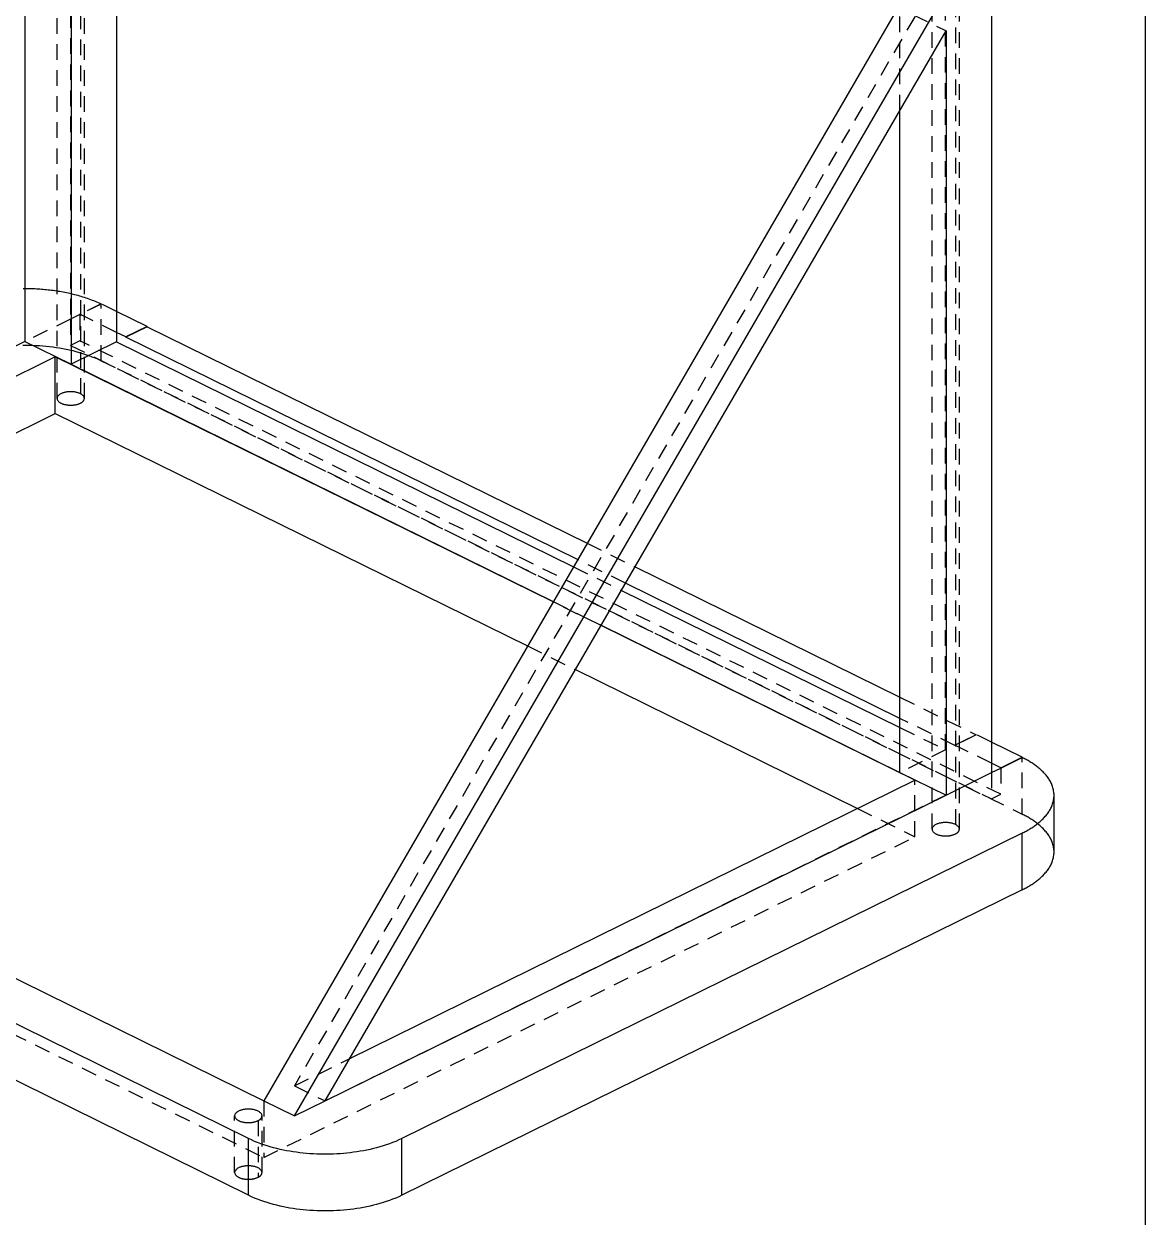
# Model space of a CAD drawing. Extents: x 6 to 588, y 6 to 414.
# Drawn here: x 458.9 to 588, y 204.2 to 341.7 of the extents above; entities that cross this region are included whole.
import ezdxf

# ---------------------------------------------------------------- set-up
doc = ezdxf.new("R2010")
doc.units = 0
doc.linetypes.add('DASHED', pattern=[3, 1.8, -1.2])
for name, color, linetype in [('FRAME', 250, 'CONTINUOUS'), ('HIDDEN', 8, 'DASHED'), ('VISIBLE', 7, 'CONTINUOUS')]:
    doc.layers.add(name, color=color, linetype=linetype)

msp = doc.modelspace()

# ---------------------------------------------------------------- linework, layer by layer
at = {"layer": 'FRAME'}
msp.add_line((588, 414), (588, 6), dxfattribs=at)
at = {"layer": 'HIDDEN'}
for p, q in [((464.2461, 400), (464.2461, 307.6547)), ((462.6936, 298.5267), (462.6936, 397.3999)), ((465.8436, 298.5267), (465.8436, 397.3999)), ((465.3823, 396.8516), (465.3823, 297.9784)), ((459.0068, 393.0684), (565.0728, 340.8451)), ((563.4563, 248.9146), (563.4563, 347.7878)), ((566.6063, 248.9146), (566.6063, 347.7878)), ((566.145, 347.2394), (566.145, 248.3662)), ((565.0088, 258.0426), (565.0088, 345.0814)), ((561.4736, 342.4762), (490.0304, 219.3595)), ((559.7695, 331.706), (559.7695, 342.5017)), ((459.0068, 311.198), (459.1989, 311.1968)), ((459.1989, 311.1968), (459.3911, 311.1942)), ((459.3911, 311.1942), (459.5832, 311.19)), ((459.5832, 311.19), (459.7752, 311.1844)), ((459.7752, 311.1844), (459.9672, 311.1774)), ((459.9672, 311.1774), (460.1592, 311.1689)), ((460.1592, 311.1689), (460.3511, 311.1589)), ((460.3511, 311.1589), (460.5429, 311.1475)), ((460.5429, 311.1475), (460.7346, 311.1345)), ((460.7346, 311.1345), (460.9262, 311.1201)), ((460.9262, 311.1201), (461.1177, 311.1042)), ((461.1177, 311.1042), (461.3091, 311.0868)), ((461.3091, 311.0868), (461.5003, 311.0679)), ((461.5003, 311.0679), (461.6914, 311.0475)), ((461.6914, 311.0475), (461.8822, 311.0255)), ((461.8822, 311.0255), (462.0729, 311.002)), ((462.0729, 311.002), (462.2635, 310.977)), ((462.2635, 310.977), (462.4538, 310.9503)), ((462.4538, 310.9503), (462.6438, 310.9222)), ((462.6438, 310.9222), (462.8336, 310.8924)), ((462.8336, 310.8924), (463.0232, 310.861)), ((463.0232, 310.861), (463.2125, 310.8279)), ((463.2125, 310.8279), (463.4015, 310.7933)), ((463.4015, 310.7933), (463.5902, 310.7569)), ((463.5902, 310.7569), (463.7785, 310.7189)), ((463.7785, 310.7189), (463.9665, 310.6792)), ((463.9665, 310.6792), (464.1542, 310.6377)), ((464.1542, 310.6377), (464.3414, 310.5945)), ((464.3414, 310.5945), (464.5282, 310.5495)), ((464.5282, 310.5495), (464.7146, 310.5027)), ((464.7146, 310.5027), (464.9004, 310.4541)), ((464.9004, 310.4541), (465.0858, 310.4036)), ((465.0858, 310.4036), (465.2707, 310.3512)), ((465.2707, 310.3512), (465.455, 310.2969)), ((467.7816, 309.423), (465.3244, 308.2132)), ((467.7816, 309.3955), (465.3244, 308.1856)), ((465.455, 310.2969), (465.6387, 310.2406)), ((465.6387, 310.2406), (465.8218, 310.1823)), ((465.8218, 310.1823), (466.0043, 310.122)), ((466.0043, 310.122), (466.186, 310.0595)), ((466.186, 310.0595), (466.367, 309.995)), ((466.367, 309.995), (466.5471, 309.9282)), ((466.5471, 309.9282), (466.7265, 309.8593)), ((466.7265, 309.8593), (466.9049, 309.788)), ((466.9049, 309.788), (467.0824, 309.7144)), ((467.0824, 309.7144), (467.2589, 309.6384)), ((467.2589, 309.6384), (467.4343, 309.56)), ((467.4343, 309.56), (467.6086, 309.479)), ((467.6086, 309.479), (467.7816, 309.3955)), ((467.7816, 309.423), (467.7816, 309.3955)), ((469.5494, 308.5527), (467.7816, 309.423)), ((467.7816, 302.8676), (467.7816, 309.3955)), ((465.3244, 308.1856), (464.2461, 307.6547)), ((465.3244, 308.2132), (465.3244, 308.1856)), ((469.5494, 306.133), (465.3244, 308.2132)), ((465.3244, 308.1856), (465.3244, 305.1668)), ((464.2461, 307.6547), (459.0068, 305.075)), ((464.2461, 307.6547), (464.2461, 304.6359)), ((465.3244, 305.1668), (464.2461, 304.6359)), ((571.3904, 252.9435), (465.3244, 305.1668)), ((458.7493, 304.6695), (459.1363, 304.6695)), ((459.1363, 304.6695), (459.5233, 304.6636)), ((459.5233, 304.6636), (459.9101, 304.6517)), ((459.9101, 304.6517), (460.2967, 304.634)), ((460.2967, 304.634), (460.683, 304.6103)), ((460.683, 304.6103), (461.0689, 304.5805)), ((461.0689, 304.5805), (461.4542, 304.5447)), ((461.4542, 304.5447), (461.839, 304.5027)), ((461.839, 304.5027), (462.223, 304.4545)), ((462.223, 304.4545), (462.6061, 304.4)), ((462.6061, 304.4), (462.9883, 304.339)), ((462.9883, 304.339), (463.3694, 304.2714)), ((463.3694, 304.2714), (463.7492, 304.197)), ((463.7492, 304.197), (464.1276, 304.1158)), ((464.1276, 304.1158), (464.5044, 304.0275)), ((464.2461, 304.6359), (570.3121, 252.4126)), ((464.5044, 304.0275), (464.8794, 303.9318)), ((464.8794, 303.9318), (465.2524, 303.8286)), ((465.2524, 303.8286), (465.6231, 303.7176)), ((465.6231, 303.7176), (465.9914, 303.5984)), ((465.9914, 303.5984), (466.3567, 303.4708)), ((466.3567, 303.4708), (466.7189, 303.3343)), ((466.7189, 303.3343), (467.0774, 303.1886)), ((467.0774, 303.1886), (467.4319, 303.0332)), ((467.4319, 303.0332), (467.7816, 302.8676)), ((467.7816, 302.8676), (573.8476, 250.6443)), ((462.702, 298.607), (462.6936, 298.5267)), ((462.6936, 298.5267), (462.699, 298.4622)), ((462.699, 298.4622), (462.7149, 298.3994)), ((462.7263, 298.6839), (462.702, 298.607)), ((462.7149, 298.3994), (462.74, 298.3398)), ((462.7637, 298.7555), (462.7263, 298.6839)), ((462.74, 298.3398), (462.7728, 298.2839)), ((462.8113, 298.8208), (462.7637, 298.7555)), ((462.7728, 298.2839), (462.8117, 298.2321)), ((462.8664, 298.8799), (462.8113, 298.8208)), ((462.8117, 298.2321), (462.8554, 298.1843)), ((462.9272, 298.9331), (462.8664, 298.8799)), ((462.9923, 298.9811), (462.9272, 298.9331)), ((463.0606, 299.0243), (462.9923, 298.9811)), ((463.1314, 299.0632), (463.0606, 299.0243)), ((463.2042, 299.0983), (463.1314, 299.0632)), ((463.2787, 299.1299), (463.2042, 299.0983)), ((463.3544, 299.1582), (463.2787, 299.1299)), ((463.4312, 299.1835), (463.3544, 299.1582)), ((463.5088, 299.206), (463.4312, 299.1835)), ((463.5872, 299.2258), (463.5088, 299.206)), ((463.6661, 299.2432), (463.5872, 299.2258)), ((463.7456, 299.2582), (463.6661, 299.2432)), ((463.8254, 299.2708), (463.7456, 299.2582)), ((463.9056, 299.2813), (463.8254, 299.2708)), ((463.986, 299.2896), (463.9056, 299.2813)), ((464.0666, 299.2958), (463.986, 299.2896)), ((464.1473, 299.2999), (464.0666, 299.2958)), ((464.2282, 299.3019), (464.1473, 299.2999)), ((464.309, 299.3019), (464.2282, 299.3019)), ((464.3898, 299.2999), (464.309, 299.3019)), ((464.4706, 299.2958), (464.3898, 299.2999)), ((464.5512, 299.2896), (464.4706, 299.2958)), ((464.6316, 299.2813), (464.5512, 299.2896)), ((464.7117, 299.2708), (464.6316, 299.2813)), ((464.7916, 299.2582), (464.7117, 299.2708)), ((464.871, 299.2432), (464.7916, 299.2582)), ((464.95, 299.2258), (464.871, 299.2432)), ((465.0284, 299.206), (464.95, 299.2258)), ((465.106, 299.1835), (465.0284, 299.206)), ((465.1828, 299.1582), (465.106, 299.1835)), ((465.2585, 299.1299), (465.1828, 299.1582)), ((465.3329, 299.0983), (465.2585, 299.1299)), ((465.4058, 299.0632), (465.3329, 299.0983)), ((465.4766, 299.0243), (465.4058, 299.0632)), ((465.5449, 298.9811), (465.4766, 299.0243)), ((465.61, 298.9331), (465.5449, 298.9811)), ((465.6708, 298.8799), (465.61, 298.9331)), ((465.7259, 298.8208), (465.6708, 298.8799)), ((465.6845, 298.187), (465.6956, 298.1986)), ((465.6956, 298.1986), (465.7065, 298.2103)), ((465.7065, 298.2103), (465.7172, 298.2223)), ((465.7172, 298.2223), (465.7276, 298.2346)), ((465.7735, 298.7555), (465.7259, 298.8208)), ((465.7276, 298.2346), (465.7376, 298.2471)), ((465.7376, 298.2471), (465.7474, 298.2598)), ((465.7474, 298.2598), (465.7568, 298.2728)), ((465.7568, 298.2728), (465.7658, 298.286)), ((465.7658, 298.286), (465.7745, 298.2995)), ((465.8109, 298.6839), (465.7735, 298.7555)), ((465.7745, 298.2995), (465.7828, 298.3133)), ((465.7828, 298.3133), (465.7906, 298.3273)), ((465.7906, 298.3273), (465.798, 298.3415)), ((465.798, 298.3415), (465.8049, 298.356)), ((465.8049, 298.356), (465.8114, 298.3706)), ((465.8351, 298.607), (465.8109, 298.6839)), ((465.8114, 298.3706), (465.8173, 298.3856)), ((465.8173, 298.3856), (465.8226, 298.4007)), ((465.8226, 298.4007), (465.8274, 298.416)), ((465.8274, 298.416), (465.8317, 298.4314)), ((465.8317, 298.4314), (465.8353, 298.4471)), ((465.8436, 298.5267), (465.8351, 298.607)), ((465.8353, 298.4471), (465.8382, 298.4628)), ((465.8382, 298.4628), (465.8406, 298.4787)), ((465.8406, 298.4787), (465.8422, 298.4947)), ((465.8422, 298.4947), (465.8432, 298.5107)), ((465.8432, 298.5107), (465.8436, 298.5267)), ((462.8554, 298.1843), (462.903, 298.1403)), ((462.903, 298.1403), (462.9536, 298.0999)), ((462.9536, 298.0999), (463.0067, 298.0627)), ((463.0067, 298.0627), (463.0617, 298.0285)), ((463.0617, 298.0285), (463.1183, 297.997)), ((463.1183, 297.997), (463.1763, 297.968)), ((463.1763, 297.968), (463.2354, 297.9414)), ((463.2354, 297.9414), (463.2954, 297.917)), ((463.2954, 297.917), (463.3562, 297.8946)), ((463.3562, 297.8946), (463.4177, 297.8741)), ((463.4177, 297.8741), (463.4798, 297.8555)), ((463.4798, 297.8555), (463.5423, 297.8386)), ((463.5423, 297.8386), (463.6053, 297.8233)), ((463.6053, 297.8233), (463.6687, 297.8097)), ((463.6687, 297.8097), (463.7323, 297.7976)), ((463.7323, 297.7976), (463.7962, 297.7869)), ((463.7962, 297.7869), (463.8604, 297.7777)), ((463.8604, 297.7777), (463.9247, 297.7699)), ((463.9247, 297.7699), (463.9892, 297.7635)), ((463.9892, 297.7635), (464.0538, 297.7585)), ((464.0538, 297.7585), (464.1185, 297.7548)), ((464.1185, 297.7548), (464.1833, 297.7524)), ((464.1833, 297.7524), (464.2481, 297.7513)), ((464.2481, 297.7513), (464.3129, 297.7515)), ((464.3129, 297.7515), (464.3777, 297.7531)), ((464.3777, 297.7531), (464.4424, 297.756)), ((464.4424, 297.756), (464.5071, 297.7602)), ((464.5071, 297.7602), (464.5716, 297.7657)), ((464.5716, 297.7657), (464.6361, 297.7726)), ((464.6361, 297.7726), (464.7003, 297.7809)), ((464.7003, 297.7809), (464.7644, 297.7907)), ((464.7644, 297.7907), (464.8282, 297.8018)), ((464.8282, 297.8018), (464.8918, 297.8145)), ((464.8918, 297.8145), (464.955, 297.8287)), ((464.955, 297.8287), (465.0178, 297.8446)), ((465.0178, 297.8446), (465.0802, 297.8621)), ((465.0802, 297.8621), (465.1421, 297.8814)), ((465.1421, 297.8814), (465.2033, 297.9026)), ((465.2033, 297.9026), (465.2639, 297.9257)), ((465.2639, 297.9257), (465.3236, 297.9509)), ((465.3236, 297.9509), (465.3823, 297.9784)), ((465.3823, 297.9784), (465.3966, 297.9855)), ((465.3966, 297.9855), (465.4109, 297.9928)), ((465.4109, 297.9928), (465.4251, 298.0003)), ((465.4251, 298.0003), (465.4392, 298.0079)), ((465.4392, 298.0079), (465.4532, 298.0157)), ((465.4532, 298.0157), (465.4672, 298.0236)), ((465.4672, 298.0236), (465.481, 298.0317)), ((465.481, 298.0317), (465.4948, 298.04)), ((465.4948, 298.04), (465.5084, 298.0485)), ((465.5084, 298.0485), (465.5219, 298.0571)), ((465.5219, 298.0571), (465.5353, 298.0659)), ((465.5353, 298.0659), (465.5486, 298.0749)), ((465.5486, 298.0749), (465.5618, 298.084)), ((465.5618, 298.084), (465.5748, 298.0934)), ((465.5748, 298.0934), (465.5877, 298.103)), ((465.5877, 298.103), (465.6004, 298.1127)), ((465.6004, 298.1127), (465.613, 298.1227)), ((465.613, 298.1227), (465.6254, 298.1329)), ((465.6254, 298.1329), (465.6376, 298.1433)), ((465.6376, 298.1433), (465.6496, 298.1539)), ((465.6496, 298.1539), (465.6615, 298.1647)), ((465.6615, 298.1647), (465.6731, 298.1758)), ((465.6731, 298.1758), (465.6845, 298.187)), ((523.7351, 281.8459), (529.2582, 279.1265)), ((522.1642, 279.1378), (527.6868, 276.4186)), ((528.1661, 277.2445), (522.6433, 279.9638)), ((525.3391, 272.3729), (519.8173, 275.0916)), ((519.8364, 275.1246), (525.3583, 272.4058)), ((516.8726, 270.0151), (522.3935, 267.2968)), ((559.7695, 264.1038), (568.5443, 259.7833)), ((566.0871, 258.5735), (559.7695, 261.6841)), ((387.5, 259.8581), (486.4949, 211.1163)), ((559.7695, 260.6222), (565.0088, 258.0426)), ((566.0871, 258.6011), (568.5443, 259.8109)), ((568.5443, 259.7833), (566.0871, 258.5735)), ((570.3121, 258.9405), (568.5443, 259.8109)), ((568.5443, 259.7833), (568.5443, 259.8109)), ((570.3121, 256.5208), (566.0871, 258.6011)), ((566.0871, 258.6011), (566.0871, 258.5735)), ((565.0088, 258.0426), (559.7695, 255.4629)), ((573.8476, 250.6443), (573.8476, 257.1722)), ((571.3904, 255.9623), (571.3904, 252.9435)), ((561.4958, 248.0442), (561.4942, 254.5713)), ((570.3121, 255.4314), (570.3121, 252.4126)), ((565.0728, 252.8517), (493.566, 217.6188)), ((570.3121, 252.4126), (571.3904, 252.9435)), ((554.869, 251.307), (561.4958, 248.0442)), ((573.9616, 250.5874), (573.8476, 250.6443)), ((574.0749, 250.5294), (573.9616, 250.5874)), ((574.1876, 250.4702), (574.0749, 250.5294)), ((574.2996, 250.4097), (574.1876, 250.4702)), ((574.4109, 250.348), (574.2996, 250.4097)), ((574.5215, 250.285), (574.4109, 250.348)), ((574.6314, 250.2207), (574.5215, 250.285)), ((574.7404, 250.155), (574.6314, 250.2207)), ((574.8486, 250.0879), (574.7404, 250.155)), ((563.4648, 248.9948), (563.4563, 248.9146)), ((563.4563, 248.9146), (563.4618, 248.8501)), ((563.4618, 248.8501), (563.4777, 248.7873)), ((563.489, 249.0718), (563.4648, 248.9948)), ((563.4777, 248.7873), (563.5027, 248.7276)), ((563.5264, 249.1434), (563.489, 249.0718)), ((563.5027, 248.7276), (563.5355, 248.6718)), ((563.574, 249.2087), (563.5264, 249.1434)), ((563.6291, 249.2677), (563.574, 249.2087)), ((563.6899, 249.321), (563.6291, 249.2677)), ((563.755, 249.3689), (563.6899, 249.321)), ((563.8233, 249.4122), (563.755, 249.3689)), ((563.8941, 249.4511), (563.8233, 249.4122)), ((563.967, 249.4862), (563.8941, 249.4511)), ((564.0414, 249.5177), (563.967, 249.4862)), ((564.1171, 249.546), (564.0414, 249.5177)), ((564.1939, 249.5713), (564.1171, 249.546)), ((564.2715, 249.5939), (564.1939, 249.5713)), ((564.3499, 249.6137), (564.2715, 249.5939)), ((564.4289, 249.6311), (564.3499, 249.6137)), ((564.5083, 249.646), (564.4289, 249.6311)), ((564.5881, 249.6587), (564.5083, 249.646)), ((564.6683, 249.6692), (564.5881, 249.6587)), ((564.7487, 249.6775), (564.6683, 249.6692)), ((564.8293, 249.6836), (564.7487, 249.6775)), ((564.9101, 249.6877), (564.8293, 249.6836)), ((564.9909, 249.6898), (564.9101, 249.6877)), ((565.0717, 249.6898), (564.9909, 249.6898)), ((565.1525, 249.6877), (565.0717, 249.6898)), ((565.2333, 249.6836), (565.1525, 249.6877)), ((565.3139, 249.6775), (565.2333, 249.6836)), ((565.3943, 249.6692), (565.3139, 249.6775)), ((565.4745, 249.6587), (565.3943, 249.6692)), ((565.5543, 249.646), (565.4745, 249.6587)), ((565.6337, 249.6311), (565.5543, 249.646)), ((565.7127, 249.6137), (565.6337, 249.6311)), ((565.7911, 249.5939), (565.7127, 249.6137)), ((565.8687, 249.5713), (565.7911, 249.5939)), ((565.9455, 249.546), (565.8687, 249.5713)), ((566.0212, 249.5177), (565.9455, 249.546)), ((566.0956, 249.4862), (566.0212, 249.5177)), ((566.1685, 249.4511), (566.0956, 249.4862)), ((566.2393, 249.4122), (566.1685, 249.4511)), ((566.3076, 249.3689), (566.2393, 249.4122)), ((566.3727, 249.321), (566.3076, 249.3689)), ((566.4335, 249.2677), (566.3727, 249.321)), ((566.4886, 249.2087), (566.4335, 249.2677)), ((566.5362, 249.1434), (566.4886, 249.2087)), ((566.5736, 249.0718), (566.5362, 249.1434)), ((566.5533, 248.7151), (566.5607, 248.7294)), ((566.5607, 248.7294), (566.5676, 248.7438)), ((566.5676, 248.7438), (566.5741, 248.7585)), ((566.5978, 248.9948), (566.5736, 249.0718)), ((566.5741, 248.7585), (566.58, 248.7734)), ((566.58, 248.7734), (566.5854, 248.7885)), ((566.5854, 248.7885), (566.5902, 248.8038)), ((566.5902, 248.8038), (566.5944, 248.8193)), ((566.5944, 248.8193), (566.598, 248.8349)), ((566.6063, 248.9146), (566.5978, 248.9948)), ((566.598, 248.8349), (566.601, 248.8507)), ((566.601, 248.8507), (566.6033, 248.8666)), ((566.6033, 248.8666), (566.605, 248.8825)), ((566.605, 248.8825), (566.606, 248.8985)), ((566.606, 248.8985), (566.6063, 248.9146)), ((574.956, 250.0195), (574.8486, 250.0879)), ((575.0624, 249.9496), (574.956, 250.0195)), ((575.1678, 249.8783), (575.0624, 249.9496)), ((575.2722, 249.8055), (575.1678, 249.8783)), ((575.3756, 249.7311), (575.2722, 249.8055)), ((575.4778, 249.6552), (575.3756, 249.7311)), ((575.5788, 249.5778), (575.4778, 249.6552)), ((575.6785, 249.4986), (575.5788, 249.5778)), ((575.7769, 249.4179), (575.6785, 249.4986)), ((575.8739, 249.3354), (575.7769, 249.4179)), ((575.9694, 249.2512), (575.8739, 249.3354)), ((576.0633, 249.1653), (575.9694, 249.2512)), ((576.1556, 249.0776), (576.0633, 249.1653)), ((576.246, 248.988), (576.1556, 249.0776)), ((576.3346, 248.8966), (576.246, 248.988)), ((576.4212, 248.8033), (576.3346, 248.8966)), ((576.5057, 248.708), (576.4212, 248.8033)), ((486.4949, 211.1163), (561.4958, 248.0442)), ((563.5355, 248.6718), (563.5744, 248.62)), ((563.5744, 248.62), (563.6181, 248.5722)), ((563.6181, 248.5722), (563.6657, 248.5282)), ((563.6657, 248.5282), (563.7163, 248.4877)), ((563.7163, 248.4877), (563.7694, 248.4505)), ((563.7694, 248.4505), (563.8244, 248.4163)), ((563.8244, 248.4163), (563.881, 248.3848)), ((563.881, 248.3848), (563.939, 248.3559)), ((563.939, 248.3559), (563.9981, 248.3293)), ((563.9981, 248.3293), (564.0581, 248.3048)), ((564.0581, 248.3048), (564.1189, 248.2825)), ((564.1189, 248.2825), (564.1804, 248.262)), ((564.1804, 248.262), (564.2425, 248.2434)), ((564.2425, 248.2434), (564.305, 248.2265)), ((564.305, 248.2265), (564.368, 248.2112)), ((564.368, 248.2112), (564.4314, 248.1976)), ((564.4314, 248.1976), (564.495, 248.1854)), ((564.495, 248.1854), (564.559, 248.1748)), ((564.559, 248.1748), (564.6231, 248.1656)), ((564.6231, 248.1656), (564.6874, 248.1578)), ((564.6874, 248.1578), (564.7519, 248.1514)), ((564.7519, 248.1514), (564.8165, 248.1463)), ((564.8165, 248.1463), (564.8812, 248.1426)), ((564.8812, 248.1426), (564.946, 248.1402)), ((564.946, 248.1402), (565.0108, 248.1392)), ((565.0108, 248.1392), (565.0756, 248.1394)), ((565.0756, 248.1394), (565.1404, 248.141)), ((565.1404, 248.141), (565.2051, 248.1438)), ((565.2051, 248.1438), (565.2698, 248.148)), ((565.2698, 248.148), (565.3343, 248.1536)), ((565.3343, 248.1536), (565.3988, 248.1605)), ((565.3988, 248.1605), (565.4631, 248.1688)), ((565.4631, 248.1688), (565.5271, 248.1785)), ((565.5271, 248.1785), (565.591, 248.1897)), ((565.591, 248.1897), (565.6545, 248.2024)), ((565.6545, 248.2024), (565.7177, 248.2166)), ((565.7177, 248.2166), (565.7806, 248.2325)), ((565.7806, 248.2325), (565.8429, 248.25)), ((565.8429, 248.25), (565.9048, 248.2693)), ((565.9048, 248.2693), (565.9661, 248.2904)), ((565.9661, 248.2904), (566.0266, 248.3136)), ((566.0266, 248.3136), (566.0863, 248.3388)), ((566.0863, 248.3388), (566.145, 248.3662)), ((566.145, 248.3662), (566.1593, 248.3734)), ((566.1593, 248.3734), (566.1736, 248.3807)), ((566.1736, 248.3807), (566.1878, 248.3882)), ((566.1878, 248.3882), (566.2019, 248.3958)), ((566.2019, 248.3958), (566.216, 248.4036)), ((566.216, 248.4036), (566.2299, 248.4115)), ((566.2299, 248.4115), (566.2437, 248.4196)), ((566.2437, 248.4196), (566.2575, 248.4279)), ((566.2575, 248.4279), (566.2711, 248.4363)), ((566.2711, 248.4363), (566.2846, 248.4449)), ((566.2846, 248.4449), (566.2981, 248.4537)), ((566.2981, 248.4537), (566.3113, 248.4627)), ((566.3113, 248.4627), (566.3245, 248.4719)), ((566.3245, 248.4719), (566.3375, 248.4813)), ((566.3375, 248.4813), (566.3504, 248.4908)), ((566.3504, 248.4908), (566.3631, 248.5006)), ((566.3631, 248.5006), (566.3757, 248.5106)), ((566.3757, 248.5106), (566.3881, 248.5207)), ((566.3881, 248.5207), (566.4003, 248.5311)), ((566.4003, 248.5311), (566.4123, 248.5417)), ((566.4123, 248.5417), (566.4242, 248.5526)), ((566.4242, 248.5526), (566.4358, 248.5636)), ((566.4358, 248.5636), (566.4472, 248.5749)), ((566.4472, 248.5749), (566.4584, 248.5864)), ((566.4584, 248.5864), (566.4693, 248.5982)), ((566.4693, 248.5982), (566.4799, 248.6102)), ((566.4799, 248.6102), (566.4903, 248.6224)), ((566.4903, 248.6224), (566.5003, 248.6349)), ((566.5003, 248.6349), (566.5101, 248.6477)), ((566.5101, 248.6477), (566.5195, 248.6607)), ((566.5195, 248.6607), (566.5285, 248.6739)), ((566.5285, 248.6739), (566.5372, 248.6874)), ((566.5372, 248.6874), (566.5455, 248.7011)), ((566.5455, 248.7011), (566.5533, 248.7151)), ((576.5879, 248.6109), (576.5057, 248.708)), ((576.6678, 248.5117), (576.5879, 248.6109)), ((576.7451, 248.4106), (576.6678, 248.5117)), ((576.8198, 248.3075), (576.7451, 248.4106)), ((576.8916, 248.2024), (576.8198, 248.3075)), ((576.9604, 248.0953), (576.8916, 248.2024)), ((577.026, 247.9862), (576.9604, 248.0953)), ((577.0883, 247.8752), (577.026, 247.9862)), ((577.147, 247.7623), (577.0883, 247.8752)), ((577.202, 247.6475), (577.147, 247.7623)), ((577.2531, 247.5309), (577.202, 247.6475)), ((577.3, 247.4125), (577.2531, 247.5309)), ((577.3426, 247.2926), (577.3, 247.4125)), ((577.3807, 247.1711), (577.3426, 247.2926)), ((577.4141, 247.0483), (577.3807, 247.1711)), ((577.4427, 246.9243), (577.4141, 247.0483)), ((577.4663, 246.7992), (577.4427, 246.9243)), ((577.4848, 246.6732), (577.4663, 246.7992)), ((577.4981, 246.5466), (577.4848, 246.6732)), ((577.5061, 246.4196), (577.4981, 246.5466)), ((577.5088, 246.2923), (577.5061, 246.4196)), ((490.0304, 219.3595), (496.3962, 222.4961)), ((490.0304, 219.3595), (493.566, 217.6188)), ((486.4949, 217.6442), (486.4949, 211.1163)), ((493.566, 217.6188), (493.5866, 217.6544)), ((483.1522, 209.3756), (483.1522, 215.9035)), ((486.3022, 209.3756), (486.3022, 215.9035)), ((485.8409, 215.3551), (485.8409, 208.8272)), ((483.1606, 209.4558), (483.1522, 209.3756)), ((483.1522, 209.3756), (483.1576, 209.3111)), ((483.1576, 209.3111), (483.1735, 209.2483)), ((483.1849, 209.5328), (483.1606, 209.4558)), ((483.1735, 209.2483), (483.1986, 209.1886)), ((483.2223, 209.6044), (483.1849, 209.5328)), ((483.1986, 209.1886), (483.2314, 209.1327)), ((483.2699, 209.6697), (483.2223, 209.6044)), ((483.2314, 209.1327), (483.2703, 209.0809)), ((483.325, 209.7287), (483.2699, 209.6697)), ((483.2703, 209.0809), (483.314, 209.0332)), ((483.314, 209.0332), (483.3616, 208.9892)), ((483.3858, 209.782), (483.325, 209.7287)), ((483.3616, 208.9892), (483.4122, 208.9487)), ((483.4509, 209.8299), (483.3858, 209.782)), ((483.4122, 208.9487), (483.4653, 208.9115)), ((483.5192, 209.8731), (483.4509, 209.8299)), ((483.4653, 208.9115), (483.5203, 208.8773)), ((483.59, 209.9121), (483.5192, 209.8731)), ((483.5203, 208.8773), (483.5769, 208.8458)), ((483.6628, 209.9472), (483.59, 209.9121)), ((483.7373, 209.9787), (483.6628, 209.9472)), ((483.813, 210.007), (483.7373, 209.9787)), ((483.8898, 210.0323), (483.813, 210.007)), ((483.9674, 210.0548), (483.8898, 210.0323)), ((484.0458, 210.0747), (483.9674, 210.0548)), ((484.1247, 210.0921), (484.0458, 210.0747)), ((484.2042, 210.107), (484.1247, 210.0921)), ((484.284, 210.1197), (484.2042, 210.107)), ((484.3642, 210.1302), (484.284, 210.1197)), ((484.4446, 210.1384), (484.3642, 210.1302)), ((484.5252, 210.1446), (484.4446, 210.1384)), ((484.6059, 210.1487), (484.5252, 210.1446)), ((484.6868, 210.1508), (484.6059, 210.1487)), ((484.7676, 210.1508), (484.6868, 210.1508)), ((484.8484, 210.1487), (484.7676, 210.1508)), ((484.9292, 210.1446), (484.8484, 210.1487)), ((485.0098, 210.1384), (484.9292, 210.1446)), ((485.0902, 210.1302), (485.0098, 210.1384)), ((485.1703, 210.1197), (485.0902, 210.1302)), ((485.2502, 210.107), (485.1703, 210.1197)), ((485.3296, 210.0921), (485.2502, 210.107)), ((485.4086, 210.0747), (485.3296, 210.0921)), ((485.487, 210.0548), (485.4086, 210.0747)), ((485.5646, 210.0323), (485.487, 210.0548)), ((485.6414, 210.007), (485.5646, 210.0323)), ((485.7171, 209.9787), (485.6414, 210.007)), ((485.7915, 209.9472), (485.7171, 209.9787)), ((485.8644, 209.9121), (485.7915, 209.9472)), ((485.9352, 209.8731), (485.8644, 209.9121)), ((485.9258, 208.8725), (485.9396, 208.8806)), ((486.0035, 209.8299), (485.9352, 209.8731)), ((485.9396, 208.8806), (485.9534, 208.8889)), ((485.9534, 208.8889), (485.967, 208.8973)), ((485.967, 208.8973), (485.9805, 208.9059)), ((485.9805, 208.9059), (485.9939, 208.9147)), ((485.9939, 208.9147), (486.0072, 208.9237)), ((486.0686, 209.782), (486.0035, 209.8299)), ((486.0072, 208.9237), (486.0204, 208.9329)), ((486.0204, 208.9329), (486.0334, 208.9423)), ((486.0334, 208.9423), (486.0463, 208.9518)), ((486.0463, 208.9518), (486.059, 208.9616)), ((486.059, 208.9616), (486.0716, 208.9716)), ((486.1294, 209.7287), (486.0686, 209.782)), ((486.0716, 208.9716), (486.084, 208.9817)), ((486.084, 208.9817), (486.0962, 208.9921)), ((486.0962, 208.9921), (486.1082, 209.0027)), ((486.1082, 209.0027), (486.1201, 209.0136)), ((486.1201, 209.0136), (486.1317, 209.0246)), ((486.1845, 209.6697), (486.1294, 209.7287)), ((486.1317, 209.0246), (486.1431, 209.0359)), ((486.1431, 209.0359), (486.1542, 209.0474)), ((486.1542, 209.0474), (486.1651, 209.0592)), ((486.1651, 209.0592), (486.1758, 209.0712)), ((486.1758, 209.0712), (486.1861, 209.0834)), ((486.2321, 209.6044), (486.1845, 209.6697)), ((486.1861, 209.0834), (486.1962, 209.0959)), ((486.1962, 209.0959), (486.206, 209.1087)), ((486.206, 209.1087), (486.2154, 209.1216)), ((486.2154, 209.1216), (486.2244, 209.1349)), ((486.2244, 209.1349), (486.2331, 209.1484)), ((486.2695, 209.5328), (486.2321, 209.6044)), ((486.2331, 209.1484), (486.2414, 209.1621)), ((486.2414, 209.1621), (486.2492, 209.1761)), ((486.2492, 209.1761), (486.2566, 209.1903)), ((486.2566, 209.1903), (486.2635, 209.2048)), ((486.2635, 209.2048), (486.27, 209.2195)), ((486.2937, 209.4558), (486.2695, 209.5328)), ((486.27, 209.2195), (486.2759, 209.2344)), ((486.2759, 209.2344), (486.2812, 209.2495)), ((486.2812, 209.2495), (486.286, 209.2648)), ((486.286, 209.2648), (486.2903, 209.2803)), ((486.2903, 209.2803), (486.2939, 209.2959)), ((486.3022, 209.3756), (486.2937, 209.4558)), ((486.2939, 209.2959), (486.2968, 209.3117)), ((486.2968, 209.3117), (486.2992, 209.3276)), ((486.2992, 209.3276), (486.3008, 209.3435)), ((486.3008, 209.3435), (486.3018, 209.3595)), ((486.3018, 209.3595), (486.3022, 209.3756)), ((483.5769, 208.8458), (483.6349, 208.8169)), ((483.6349, 208.8169), (483.694, 208.7903)), ((483.694, 208.7903), (483.754, 208.7658)), ((483.754, 208.7658), (483.8148, 208.7434)), ((483.8148, 208.7434), (483.8763, 208.723)), ((483.8763, 208.723), (483.9384, 208.7043)), ((483.9384, 208.7043), (484.0009, 208.6874)), ((484.0009, 208.6874), (484.0639, 208.6722)), ((484.0639, 208.6722), (484.1273, 208.6585)), ((484.1273, 208.6585), (484.1909, 208.6464)), ((484.1909, 208.6464), (484.2548, 208.6358)), ((484.2548, 208.6358), (484.319, 208.6266)), ((484.319, 208.6266), (484.3833, 208.6188)), ((484.3833, 208.6188), (484.4478, 208.6124)), ((484.4478, 208.6124), (484.5124, 208.6073)), ((484.5124, 208.6073), (484.5771, 208.6036)), ((484.5771, 208.6036), (484.6419, 208.6012)), ((484.6419, 208.6012), (484.7067, 208.6001)), ((484.7067, 208.6001), (484.7715, 208.6004)), ((484.7715, 208.6004), (484.8363, 208.6019)), ((484.8363, 208.6019), (484.901, 208.6048)), ((484.901, 208.6048), (484.9657, 208.609)), ((484.9657, 208.609), (485.0302, 208.6146)), ((485.0302, 208.6146), (485.0947, 208.6215)), ((485.0947, 208.6215), (485.1589, 208.6298)), ((485.1589, 208.6298), (485.223, 208.6395)), ((485.223, 208.6395), (485.2868, 208.6507)), ((485.2868, 208.6507), (485.3504, 208.6634)), ((485.3504, 208.6634), (485.4136, 208.6776)), ((485.4136, 208.6776), (485.4764, 208.6934)), ((485.4764, 208.6934), (485.5388, 208.711)), ((485.5388, 208.711), (485.6007, 208.7303)), ((485.6007, 208.7303), (485.6619, 208.7514)), ((485.6619, 208.7514), (485.7225, 208.7745)), ((485.7225, 208.7745), (485.7822, 208.7998)), ((485.7822, 208.7998), (485.8409, 208.8272)), ((485.8409, 208.8272), (485.8552, 208.8344)), ((485.8552, 208.8344), (485.8695, 208.8417)), ((485.8695, 208.8417), (485.8837, 208.8491)), ((485.8837, 208.8491), (485.8978, 208.8568)), ((485.8978, 208.8568), (485.9118, 208.8645)), ((485.9118, 208.8645), (485.9258, 208.8725))]:
    msp.add_line(p, q, dxfattribs=at)
at = {"layer": 'VISIBLE'}
for p, q in [((464.3101, 389.5027), (464.3101, 302.4639)), ((469.5494, 386.923), (469.5494, 305.0435)), ((459.0068, 385.2349), (459.0068, 305.075)), ((570.3121, 347.7767), (570.3121, 255.4314)), ((561.4725, 346.9051), (486.4949, 217.6442)), ((490.0305, 215.9035), (565.0088, 345.1655)), ((493.5866, 217.6544), (565.0728, 340.8451)), ((565.0728, 340.8451), (565.0728, 252.8517)), ((559.7695, 255.4629), (559.7695, 331.706)), ((458.8119, 311.1978), (459.0068, 311.198)), ((473.0849, 306.8119), (469.5494, 308.5527)), ((473.0849, 306.8119), (470.6277, 305.602)), ((473.0849, 306.7843), (470.6277, 305.5745)), ((473.0849, 306.8119), (473.0849, 306.7843)), ((473.0849, 306.7843), (523.7351, 281.8459)), ((459.0068, 305.075), (393.8657, 272.9786)), ((459.0068, 305.075), (393.8846, 273.0111)), ((459.0068, 305.075), (464.3101, 302.4639)), ((470.6277, 305.602), (469.5494, 306.133)), ((470.6277, 305.5745), (470.6277, 305.602)), ((522.6433, 279.9638), (470.6277, 305.5745)), ((469.5494, 305.0435), (464.3101, 302.4639)), ((469.5494, 305.0435), (522.1642, 279.1378)), ((462.4993, 303.3131), (391.0355, 268.1013)), ((519.8173, 275.0916), (462.4993, 303.3131)), ((462.5008, 296.7859), (462.4993, 303.3131)), ((464.3101, 302.4639), (519.8364, 275.1246)), ((394.1291, 263.122), (462.5008, 296.7859)), ((462.5008, 296.7859), (516.8726, 270.0151)), ((529.2582, 279.1265), (559.7695, 264.1038)), ((527.6868, 276.4186), (559.7695, 260.6222)), ((559.7695, 261.6841), (528.1661, 277.2445)), ((561.4942, 254.5713), (525.3391, 272.3729)), ((525.3583, 272.4058), (559.7695, 255.4629)), ((522.3935, 267.2968), (554.869, 251.307)), ((484.7272, 213.2923), (378.6612, 265.5156)), ((387.5, 266.386), (486.4949, 217.6442)), ((484.7272, 206.7644), (378.6612, 258.9877)), ((573.8476, 257.1997), (570.3121, 258.9405)), ((571.3904, 255.9899), (573.8476, 257.1997)), ((571.3904, 255.9623), (573.8476, 257.1722)), ((573.8476, 257.1997), (573.8476, 257.1722)), ((573.9616, 257.1154), (573.8476, 257.1722)), ((574.0749, 257.0573), (573.9616, 257.1154)), ((574.1876, 256.9981), (574.0749, 257.0573)), ((574.2996, 256.9377), (574.1876, 256.9981)), ((571.3904, 255.9899), (570.3121, 256.5208)), ((570.3121, 255.4314), (571.3904, 255.9623)), ((571.3904, 255.9899), (571.3904, 255.9623)), ((574.4109, 256.8759), (574.2996, 256.9377)), ((574.5215, 256.8129), (574.4109, 256.8759)), ((574.6314, 256.7486), (574.5215, 256.8129)), ((574.7404, 256.6829), (574.6314, 256.7486)), ((574.8486, 256.6159), (574.7404, 256.6829)), ((574.956, 256.5474), (574.8486, 256.6159)), ((575.0624, 256.4775), (574.956, 256.5474)), ((575.1678, 256.4062), (575.0624, 256.4775)), ((575.2722, 256.3334), (575.1678, 256.4062)), ((575.3756, 256.259), (575.2722, 256.3334)), ((575.4778, 256.1832), (575.3756, 256.259)), ((575.5788, 256.1057), (575.4778, 256.1832)), ((575.6785, 256.0266), (575.5788, 256.1057)), ((575.7769, 255.9458), (575.6785, 256.0266)), ((575.8739, 255.8633), (575.7769, 255.9458)), ((575.9694, 255.7792), (575.8739, 255.8633)), ((576.0633, 255.6932), (575.9694, 255.7792)), ((576.1556, 255.6055), (576.0633, 255.6932)), ((576.246, 255.5159), (576.1556, 255.6055)), ((496.3962, 222.4961), (561.4942, 254.5713)), ((559.7695, 255.4629), (565.0728, 252.8517)), ((565.0728, 252.8517), (570.3121, 255.4314)), ((576.3346, 255.4245), (576.246, 255.5159)), ((576.4212, 255.3312), (576.3346, 255.4245)), ((576.5057, 255.2359), (576.4212, 255.3312)), ((576.5879, 255.1388), (576.5057, 255.2359)), ((576.6678, 255.0396), (576.5879, 255.1388)), ((576.7451, 254.9385), (576.6678, 255.0396)), ((576.8198, 254.8354), (576.7451, 254.9385)), ((576.8916, 254.7303), (576.8198, 254.8354)), ((576.9604, 254.6232), (576.8916, 254.7303)), ((577.026, 254.5142), (576.9604, 254.6232)), ((577.0883, 254.4031), (577.026, 254.5142)), ((577.147, 254.2902), (577.0883, 254.4031)), ((577.202, 254.1754), (577.147, 254.2902)), ((493.5866, 217.6544), (565.0728, 252.8517)), ((577.2531, 254.0588), (577.202, 254.1754)), ((577.3, 253.9404), (577.2531, 254.0588)), ((577.3426, 253.8205), (577.3, 253.9404)), ((577.3807, 253.699), (577.3426, 253.8205)), ((577.4141, 253.5762), (577.3807, 253.699)), ((577.4427, 253.4522), (577.4141, 253.5762)), ((577.4663, 253.3271), (577.4427, 253.4522)), ((577.4848, 253.2011), (577.4663, 253.3271)), ((577.4981, 253.0745), (577.4848, 253.2011)), ((577.5061, 252.9475), (577.4981, 253.0745)), ((577.5088, 252.8202), (577.5061, 252.9475)), ((577.202, 251.4651), (577.2531, 251.5817)), ((577.2531, 251.5817), (577.3, 251.7)), ((577.3, 251.7), (577.3426, 251.82)), ((577.3426, 251.82), (577.3807, 251.9414)), ((577.3807, 251.9414), (577.4141, 252.0643)), ((577.4141, 252.0643), (577.4427, 252.1883)), ((577.4427, 252.1883), (577.4663, 252.3134)), ((577.4663, 252.3134), (577.4848, 252.4393)), ((577.4848, 252.4393), (577.4981, 252.5659)), ((577.4981, 252.5659), (577.5061, 252.693)), ((577.5061, 252.693), (577.5088, 252.8202)), ((577.5088, 246.2923), (577.5088, 252.8202)), ((576.1556, 250.035), (576.246, 250.1246)), ((576.246, 250.1246), (576.3346, 250.216)), ((576.3346, 250.216), (576.4212, 250.3093)), ((576.4212, 250.3093), (576.5057, 250.4045)), ((576.5057, 250.4045), (576.5879, 250.5017)), ((576.5879, 250.5017), (576.6678, 250.6008)), ((576.6678, 250.6008), (576.7451, 250.702)), ((576.7451, 250.702), (576.8198, 250.8051)), ((576.8198, 250.8051), (576.8916, 250.9102)), ((576.8916, 250.9102), (576.9604, 251.0172)), ((576.9604, 251.0172), (577.026, 251.1263)), ((577.026, 251.1263), (577.0883, 251.2373)), ((577.0883, 251.2373), (577.147, 251.3503)), ((577.147, 251.3503), (577.202, 251.4651)), ((574.2996, 248.7028), (574.4109, 248.7646)), ((574.4109, 248.7646), (574.5215, 248.8276)), ((574.5215, 248.8276), (574.6314, 248.8919)), ((574.6314, 248.8919), (574.7404, 248.9576)), ((574.7404, 248.9576), (574.8486, 249.0246)), ((574.8486, 249.0246), (574.956, 249.0931)), ((574.956, 249.0931), (575.0624, 249.1629)), ((575.0624, 249.1629), (575.1678, 249.2343)), ((575.1678, 249.2343), (575.2722, 249.3071)), ((575.2722, 249.3071), (575.3756, 249.3814)), ((575.3756, 249.3814), (575.4778, 249.4573)), ((575.4778, 249.4573), (575.5788, 249.5348)), ((575.5788, 249.5348), (575.6785, 249.6139)), ((575.6785, 249.6139), (575.7769, 249.6947)), ((575.7769, 249.6947), (575.8739, 249.7771)), ((575.8739, 249.7771), (575.9694, 249.8613)), ((575.9694, 249.8613), (576.0633, 249.9473)), ((576.0633, 249.9473), (576.1556, 250.035)), ((573.8476, 248.4683), (502.4049, 213.2923)), ((573.8476, 248.4683), (573.9616, 248.5251)), ((573.8476, 241.9404), (573.8476, 248.4683)), ((573.9616, 248.5251), (574.0749, 248.5831)), ((574.0749, 248.5831), (574.1876, 248.6424)), ((574.1876, 248.6424), (574.2996, 248.7028)), ((577.4848, 245.9114), (577.4981, 246.038)), ((577.4981, 246.038), (577.5061, 246.1651)), ((577.5061, 246.1651), (577.5088, 246.2923)), ((577.026, 244.5984), (577.0883, 244.7094)), ((577.0883, 244.7094), (577.147, 244.8224)), ((577.147, 244.8224), (577.202, 244.9372)), ((577.202, 244.9372), (577.2531, 245.0538)), ((577.2531, 245.0538), (577.3, 245.1721)), ((577.3, 245.1721), (577.3426, 245.2921)), ((577.3426, 245.2921), (577.3807, 245.4135)), ((577.3807, 245.4135), (577.4141, 245.5364)), ((577.4141, 245.5364), (577.4427, 245.6604)), ((577.4427, 245.6604), (577.4663, 245.7855)), ((577.4663, 245.7855), (577.4848, 245.9114)), ((575.7769, 243.1668), (575.8739, 243.2492)), ((575.8739, 243.2492), (575.9694, 243.3334)), ((575.9694, 243.3334), (576.0633, 243.4193)), ((576.0633, 243.4193), (576.1556, 243.5071)), ((576.1556, 243.5071), (576.246, 243.5966)), ((576.246, 243.5966), (576.3346, 243.6881)), ((576.3346, 243.6881), (576.4212, 243.7814)), ((576.4212, 243.7814), (576.5057, 243.8766)), ((576.5057, 243.8766), (576.5879, 243.9738)), ((576.5879, 243.9738), (576.6678, 244.0729)), ((576.6678, 244.0729), (576.7451, 244.174)), ((576.7451, 244.174), (576.8198, 244.2771)), ((576.8198, 244.2771), (576.8916, 244.3822)), ((576.8916, 244.3822), (576.9604, 244.4893)), ((576.9604, 244.4893), (577.026, 244.5984)), ((573.8476, 241.9404), (502.4049, 206.7644)), ((573.8476, 241.9404), (573.9616, 241.9972)), ((573.9616, 241.9972), (574.0749, 242.0552)), ((574.0749, 242.0552), (574.1876, 242.1144)), ((574.1876, 242.1144), (574.2996, 242.1749)), ((574.2996, 242.1749), (574.4109, 242.2366)), ((574.4109, 242.2366), (574.5215, 242.2997)), ((574.5215, 242.2997), (574.6314, 242.364)), ((574.6314, 242.364), (574.7404, 242.4297)), ((574.7404, 242.4297), (574.8486, 242.4967)), ((574.8486, 242.4967), (574.956, 242.5652)), ((574.956, 242.5652), (575.0624, 242.635)), ((575.0624, 242.635), (575.1678, 242.7064)), ((575.1678, 242.7064), (575.2722, 242.7792)), ((575.2722, 242.7792), (575.3756, 242.8535)), ((575.3756, 242.8535), (575.4778, 242.9294)), ((575.4778, 242.9294), (575.5788, 243.0069)), ((575.5788, 243.0069), (575.6785, 243.086)), ((575.6785, 243.086), (575.7769, 243.1668)), ((486.4949, 217.6442), (490.0305, 215.9035)), ((490.0305, 215.9035), (493.5866, 217.6544)), ((483.1606, 215.9837), (483.1522, 215.9035)), ((483.1522, 215.9035), (483.1576, 215.839)), ((483.1576, 215.839), (483.1735, 215.7762)), ((483.1849, 216.0607), (483.1606, 215.9837)), ((483.1735, 215.7762), (483.1986, 215.7165)), ((483.2223, 216.1323), (483.1849, 216.0607)), ((483.2699, 216.1976), (483.2223, 216.1323)), ((483.325, 216.2566), (483.2699, 216.1976)), ((483.3858, 216.3099), (483.325, 216.2566)), ((483.4509, 216.3578), (483.3858, 216.3099)), ((483.5192, 216.4011), (483.4509, 216.3578)), ((483.59, 216.44), (483.5192, 216.4011)), ((483.6628, 216.4751), (483.59, 216.44)), ((483.7373, 216.5066), (483.6628, 216.4751)), ((483.813, 216.5349), (483.7373, 216.5066)), ((483.8898, 216.5602), (483.813, 216.5349)), ((483.9674, 216.5827), (483.8898, 216.5602)), ((484.0458, 216.6026), (483.9674, 216.5827)), ((484.1247, 216.62), (484.0458, 216.6026)), ((484.2042, 216.6349), (484.1247, 216.62)), ((484.284, 216.6476), (484.2042, 216.6349)), ((484.3642, 216.6581), (484.284, 216.6476)), ((484.4446, 216.6664), (484.3642, 216.6581)), ((484.5252, 216.6725), (484.4446, 216.6664)), ((484.6059, 216.6766), (484.5252, 216.6725)), ((484.6868, 216.6787), (484.6059, 216.6766)), ((484.7676, 216.6787), (484.6868, 216.6787)), ((484.8484, 216.6766), (484.7676, 216.6787)), ((484.9292, 216.6725), (484.8484, 216.6766)), ((485.0098, 216.6664), (484.9292, 216.6725)), ((485.0902, 216.6581), (485.0098, 216.6664)), ((485.1703, 216.6476), (485.0902, 216.6581)), ((485.2502, 216.6349), (485.1703, 216.6476)), ((485.3296, 216.62), (485.2502, 216.6349)), ((485.4086, 216.6026), (485.3296, 216.62)), ((485.487, 216.5827), (485.4086, 216.6026)), ((485.5646, 216.5602), (485.487, 216.5827)), ((485.6414, 216.5349), (485.5646, 216.5602)), ((485.7171, 216.5066), (485.6414, 216.5349)), ((485.7915, 216.4751), (485.7171, 216.5066)), ((485.8644, 216.44), (485.7915, 216.4751)), ((485.9352, 216.4011), (485.8644, 216.44)), ((486.0035, 216.3578), (485.9352, 216.4011)), ((486.0686, 216.3099), (486.0035, 216.3578)), ((486.1294, 216.2566), (486.0686, 216.3099)), ((486.1845, 216.1976), (486.1294, 216.2566)), ((486.2321, 216.1323), (486.1845, 216.1976)), ((486.2695, 216.0607), (486.2321, 216.1323)), ((486.2635, 215.7327), (486.27, 215.7474)), ((486.2937, 215.9837), (486.2695, 216.0607)), ((486.27, 215.7474), (486.2759, 215.7623)), ((486.2759, 215.7623), (486.2812, 215.7774)), ((486.2812, 215.7774), (486.286, 215.7927)), ((486.286, 215.7927), (486.2903, 215.8082)), ((486.2903, 215.8082), (486.2939, 215.8238)), ((486.3022, 215.9035), (486.2937, 215.9837)), ((486.2939, 215.8238), (486.2968, 215.8396)), ((486.2968, 215.8396), (486.2992, 215.8555)), ((486.2992, 215.8555), (486.3008, 215.8714)), ((486.3008, 215.8714), (486.3018, 215.8874)), ((486.3018, 215.8874), (486.3022, 215.9035)), ((483.1986, 215.7165), (483.2314, 215.6607)), ((483.2314, 215.6607), (483.2703, 215.6089)), ((483.2703, 215.6089), (483.314, 215.5611)), ((483.314, 215.5611), (483.3616, 215.5171)), ((483.3616, 215.5171), (483.4122, 215.4766)), ((483.4122, 215.4766), (483.4653, 215.4394)), ((483.4653, 215.4394), (483.5203, 215.4052)), ((483.5203, 215.4052), (483.5769, 215.3737)), ((483.5769, 215.3737), (483.6349, 215.3448)), ((483.6349, 215.3448), (483.694, 215.3182)), ((483.694, 215.3182), (483.754, 215.2937)), ((483.754, 215.2937), (483.8148, 215.2714)), ((483.8148, 215.2714), (483.8763, 215.2509)), ((483.8763, 215.2509), (483.9384, 215.2323)), ((483.9384, 215.2323), (484.0009, 215.2154)), ((484.0009, 215.2154), (484.0639, 215.2001)), ((484.0639, 215.2001), (484.1273, 215.1865)), ((484.1273, 215.1865), (484.1909, 215.1743)), ((484.1909, 215.1743), (484.2548, 215.1637)), ((484.2548, 215.1637), (484.319, 215.1545)), ((484.319, 215.1545), (484.3833, 215.1467)), ((484.3833, 215.1467), (484.4478, 215.1403)), ((484.4478, 215.1403), (484.5124, 215.1352)), ((484.5124, 215.1352), (484.5771, 215.1315)), ((484.5771, 215.1315), (484.6419, 215.1291)), ((484.6419, 215.1291), (484.7067, 215.1281)), ((484.7067, 215.1281), (484.7715, 215.1283)), ((484.7715, 215.1283), (484.8363, 215.1299)), ((484.8363, 215.1299), (484.901, 215.1327)), ((484.901, 215.1327), (484.9657, 215.1369)), ((484.9657, 215.1369), (485.0302, 215.1425)), ((485.0302, 215.1425), (485.0947, 215.1494)), ((485.0947, 215.1494), (485.1589, 215.1577)), ((485.1589, 215.1577), (485.223, 215.1674)), ((485.223, 215.1674), (485.2868, 215.1786)), ((485.2868, 215.1786), (485.3504, 215.1913)), ((485.3504, 215.1913), (485.4136, 215.2055)), ((485.4136, 215.2055), (485.4764, 215.2214)), ((485.4764, 215.2214), (485.5388, 215.2389)), ((485.5388, 215.2389), (485.6007, 215.2582)), ((485.6007, 215.2582), (485.6619, 215.2793)), ((485.6619, 215.2793), (485.7225, 215.3025)), ((485.7225, 215.3025), (485.7822, 215.3277)), ((485.7822, 215.3277), (485.8409, 215.3551)), ((485.8409, 215.3551), (485.8552, 215.3623)), ((485.8552, 215.3623), (485.8695, 215.3696)), ((485.8695, 215.3696), (485.8837, 215.3771)), ((485.8837, 215.3771), (485.8978, 215.3847)), ((485.8978, 215.3847), (485.9118, 215.3925)), ((485.9118, 215.3925), (485.9258, 215.4004)), ((485.9258, 215.4004), (485.9396, 215.4085)), ((485.9396, 215.4085), (485.9534, 215.4168)), ((485.9534, 215.4168), (485.967, 215.4252)), ((485.967, 215.4252), (485.9805, 215.4338)), ((485.9805, 215.4338), (485.9939, 215.4426)), ((485.9939, 215.4426), (486.0072, 215.4516)), ((486.0072, 215.4516), (486.0204, 215.4608)), ((486.0204, 215.4608), (486.0334, 215.4702)), ((486.0334, 215.4702), (486.0463, 215.4797)), ((486.0463, 215.4797), (486.059, 215.4895)), ((486.059, 215.4895), (486.0716, 215.4995)), ((486.0716, 215.4995), (486.084, 215.5096)), ((486.084, 215.5096), (486.0962, 215.52)), ((486.0962, 215.52), (486.1082, 215.5306)), ((486.1082, 215.5306), (486.1201, 215.5415)), ((486.1201, 215.5415), (486.1317, 215.5525)), ((486.1317, 215.5525), (486.1431, 215.5638)), ((486.1431, 215.5638), (486.1542, 215.5753)), ((486.1542, 215.5753), (486.1651, 215.5871)), ((486.1651, 215.5871), (486.1758, 215.5991)), ((486.1758, 215.5991), (486.1861, 215.6113)), ((486.1861, 215.6113), (486.1962, 215.6238)), ((486.1962, 215.6238), (486.206, 215.6366)), ((486.206, 215.6366), (486.2154, 215.6496)), ((486.2154, 215.6496), (486.2244, 215.6628)), ((486.2244, 215.6628), (486.2331, 215.6763)), ((486.2331, 215.6763), (486.2414, 215.69)), ((486.2414, 215.69), (486.2492, 215.704)), ((486.2492, 215.704), (486.2566, 215.7183)), ((486.2566, 215.7183), (486.2635, 215.7327)), ((485.0769, 213.1267), (484.7272, 213.2923)), ((484.7272, 206.7644), (484.7272, 213.2923)), ((485.4314, 212.9712), (485.0769, 213.1267)), ((502.0551, 213.1267), (501.7007, 212.9712)), ((502.4049, 213.2923), (502.0551, 213.1267)), ((502.4049, 206.7644), (502.4049, 213.2923)), ((485.7899, 212.8255), (485.4314, 212.9712)), ((486.1521, 212.6891), (485.7899, 212.8255)), ((486.5174, 212.5615), (486.1521, 212.6891)), ((486.8857, 212.4423), (486.5174, 212.5615)), ((487.2564, 212.3313), (486.8857, 212.4423)), ((487.6294, 212.2281), (487.2564, 212.3313)), ((488.0044, 212.1324), (487.6294, 212.2281)), ((488.3812, 212.0441), (488.0044, 212.1324)), ((488.7596, 211.9628), (488.3812, 212.0441)), ((489.1394, 211.8885), (488.7596, 211.9628)), ((489.5205, 211.8209), (489.1394, 211.8885)), ((489.9027, 211.7599), (489.5205, 211.8209)), ((490.2858, 211.7054), (489.9027, 211.7599)), ((490.6698, 211.6571), (490.2858, 211.7054)), ((491.0546, 211.6152), (490.6698, 211.6571)), ((496.4622, 211.6571), (496.0775, 211.6152)), ((496.8462, 211.7054), (496.4622, 211.6571)), ((497.2294, 211.7599), (496.8462, 211.7054)), ((497.6115, 211.8209), (497.2294, 211.7599)), ((497.9926, 211.8885), (497.6115, 211.8209)), ((498.3724, 211.9628), (497.9926, 211.8885)), ((498.7508, 212.0441), (498.3724, 211.9628)), ((499.1276, 212.1324), (498.7508, 212.0441)), ((499.5026, 212.2281), (499.1276, 212.1324)), ((499.8756, 212.3313), (499.5026, 212.2281)), ((500.2464, 212.4423), (499.8756, 212.3313)), ((500.6146, 212.5615), (500.2464, 212.4423)), ((500.98, 212.6891), (500.6146, 212.5615)), ((501.3421, 212.8255), (500.98, 212.6891)), ((501.7007, 212.9712), (501.3421, 212.8255)), ((491.4399, 211.5793), (491.0546, 211.6152)), ((491.8258, 211.5496), (491.4399, 211.5793)), ((492.2121, 211.5259), (491.8258, 211.5496)), ((492.5987, 211.5081), (492.2121, 211.5259)), ((492.9855, 211.4963), (492.5987, 211.5081)), ((493.3725, 211.4904), (492.9855, 211.4963)), ((493.7595, 211.4904), (493.3725, 211.4904)), ((494.1465, 211.4963), (493.7595, 211.4904)), ((494.5333, 211.5081), (494.1465, 211.4963)), ((494.92, 211.5259), (494.5333, 211.5081)), ((495.3062, 211.5496), (494.92, 211.5259)), ((495.6921, 211.5793), (495.3062, 211.5496)), ((496.0775, 211.6152), (495.6921, 211.5793)), ((485.0769, 206.5987), (484.7272, 206.7644)), ((485.4314, 206.4433), (485.0769, 206.5987)), ((485.7899, 206.2976), (485.4314, 206.4433)), ((486.1521, 206.1612), (485.7899, 206.2976)), ((486.5174, 206.0336), (486.1521, 206.1612)), ((500.98, 206.1612), (500.6146, 206.0336)), ((501.3421, 206.2976), (500.98, 206.1612)), ((501.7007, 206.4433), (501.3421, 206.2976)), ((502.0551, 206.5987), (501.7007, 206.4433)), ((502.4049, 206.7644), (502.0551, 206.5987)), ((486.8857, 205.9144), (486.5174, 206.0336)), ((487.2564, 205.8034), (486.8857, 205.9144)), ((487.6294, 205.7002), (487.2564, 205.8034)), ((488.0044, 205.6045), (487.6294, 205.7002)), ((488.3812, 205.5162), (488.0044, 205.6045)), ((488.7596, 205.4349), (488.3812, 205.5162)), ((489.1394, 205.3606), (488.7596, 205.4349)), ((489.5205, 205.293), (489.1394, 205.3606)), ((489.9027, 205.232), (489.5205, 205.293)), ((490.2858, 205.1774), (489.9027, 205.232)), ((490.6698, 205.1292), (490.2858, 205.1774)), ((491.0546, 205.0873), (490.6698, 205.1292)), ((491.4399, 205.0514), (491.0546, 205.0873)), ((491.8258, 205.0217), (491.4399, 205.0514)), ((492.2121, 204.998), (491.8258, 205.0217)), ((492.5987, 204.9802), (492.2121, 204.998)), ((492.9855, 204.9684), (492.5987, 204.9802)), ((493.3725, 204.9625), (492.9855, 204.9684)), ((493.7595, 204.9625), (493.3725, 204.9625)), ((494.1465, 204.9684), (493.7595, 204.9625)), ((494.5333, 204.9802), (494.1465, 204.9684)), ((494.92, 204.998), (494.5333, 204.9802)), ((495.3062, 205.0217), (494.92, 204.998)), ((495.6921, 205.0514), (495.3062, 205.0217)), ((496.0775, 205.0873), (495.6921, 205.0514)), ((496.4622, 205.1292), (496.0775, 205.0873)), ((496.8462, 205.1774), (496.4622, 205.1292)), ((497.2294, 205.232), (496.8462, 205.1774)), ((497.6115, 205.293), (497.2294, 205.232)), ((497.9926, 205.3606), (497.6115, 205.293)), ((498.3724, 205.4349), (497.9926, 205.3606)), ((498.7508, 205.5162), (498.3724, 205.4349)), ((499.1276, 205.6045), (498.7508, 205.5162)), ((499.5026, 205.7002), (499.1276, 205.6045)), ((499.8756, 205.8034), (499.5026, 205.7002)), ((500.2464, 205.9144), (499.8756, 205.8034)), ((500.6146, 206.0336), (500.2464, 205.9144))]:
    msp.add_line(p, q, dxfattribs=at)

doc.saveas('drawing.dxf')
